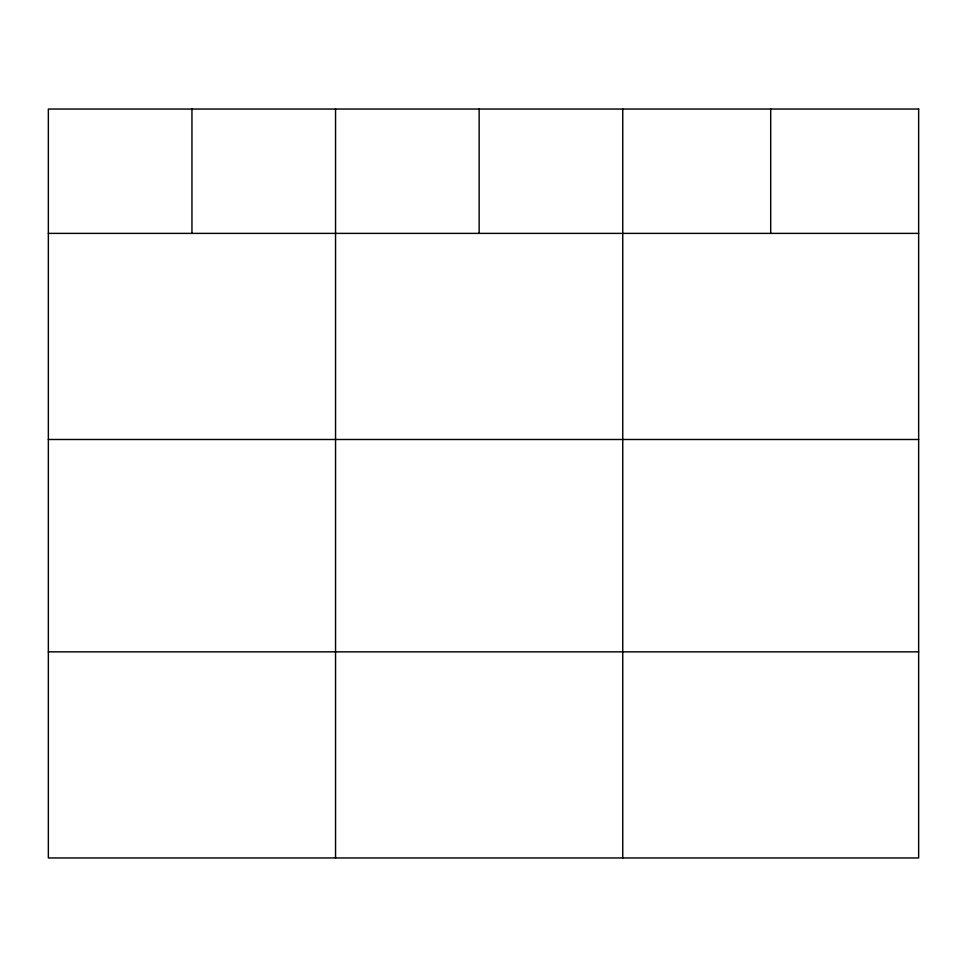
<?xml version="1.0" encoding="UTF-8"?>
<svg xmlns="http://www.w3.org/2000/svg" width="967" height="967" viewBox="0 0 967 967"><rect width="100%" height="100%" fill="white"/><g stroke="black" fill="none" stroke-linecap="round" stroke-linejoin="round"><path stroke-width="1.45" d="M48.35 233.385L918.65 233.385M48.35 439.489L918.65 439.489M48.35 651.855L918.65 651.855M770.699 109.041L770.699 233.385M622.748 109.041L622.748 857.959M479.148 109.041L479.148 233.385M335.549 109.041L335.549 857.959M191.95 109.041L191.95 233.385M918.65 109.041L48.35 109.041L48.35 857.959L918.65 857.959L918.65 109.041"/></g></svg>
